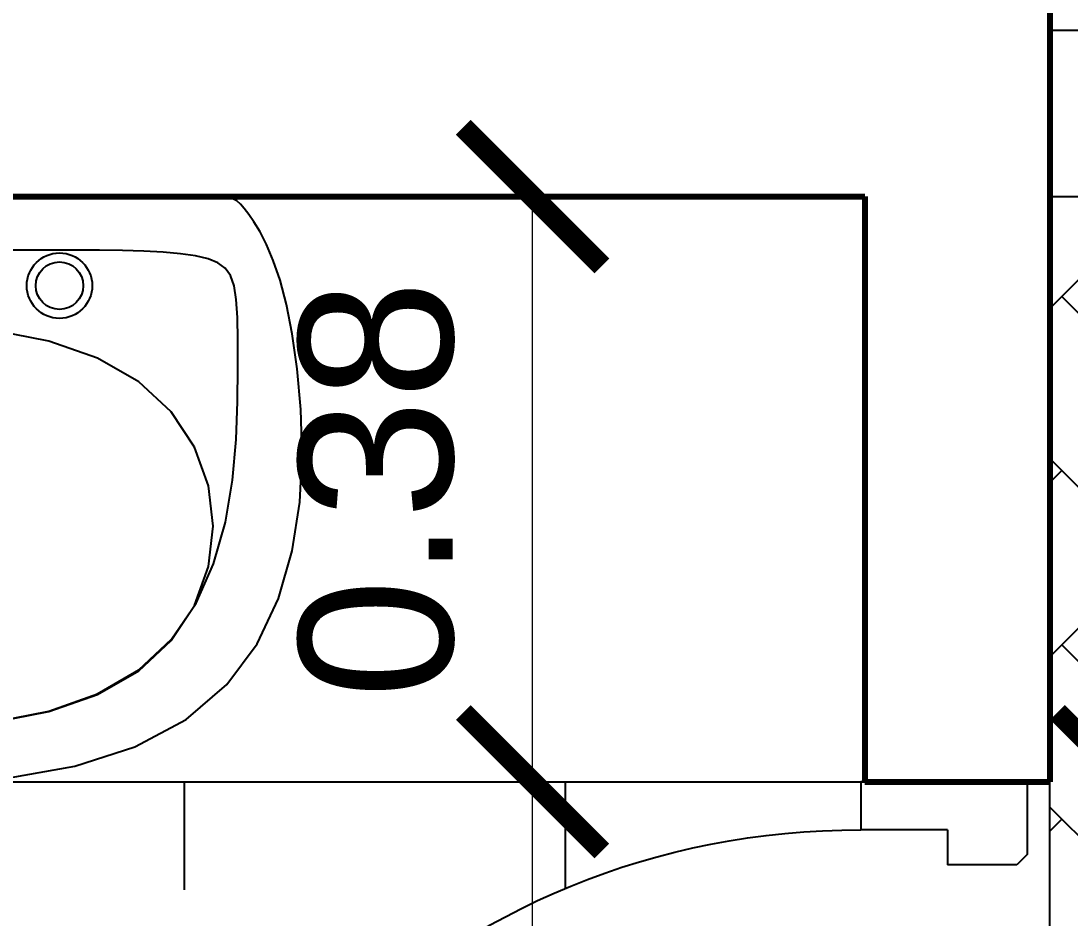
# Model space of a CAD drawing. Header units: inches. Extents: x 20.7 to 104.8, y 84.5 to 143.9.
# Drawn here: x 56.76 to 57.441, y 113.916 to 114.498 of the extents above; entities that cross this region are included whole.
import ezdxf

# ---------------------------------------------------------------- set-up
doc = ezdxf.new("R2010")
doc.units = ezdxf.units.IN
doc.header["$MEASUREMENT"] = 0
doc.linetypes.add('0', pattern=[0])
doc.linetypes.add('CONTINUA', pattern=[0])
for name, color, linetype in [('Baño', 2, 'Continuous'), ('Cotas', 60, 'Continuous'), ('Puertas', 1, 'Continuous'), ('Textura piso', 8, 'Continuous')]:
    doc.layers.add(name, color=color, linetype=linetype)
doc.layers.add('Paredes', color=5, linetype='Continuous', lineweight=80)
doc.styles.get("Standard").update_dxf_attribs({"font": 'arial.ttf'})
doc.dimstyles.new('Cotas', dxfattribs={"dimtxt": 0.1, "dimasz": 0.09, "dimexe": 0.2, "dimexo": 0.4, "dimgap": 0.05, "dimtad": 1, "dimzin": 0, "dimdsep": 46, "dimtxsty": 'Standard', "dimblk": 'ARCHTICK', "dimcen": 0.09, "dimse1": 1, "dimse2": 1, "dimclrd": 60, "dimclre": 256, "dimadec": 0, "dimazin": 0, "dimtfac": 1, "dimtix": 1, "dimtofl": 0, "dimtmove": 1, "dimatfit": 3, "dimfxl": 0, "dimtolj": 1, "dimtzin": 0, "dimlwd": 9, "dimarcsym": 0})

# ---------------------------------------------------------------- blocks, each defined once
blk = doc.blocks.new('lavacaras')
at = {"layer": 'Baño', "linetype": '0'}
for p, q in [((152.3125970954235, 38.14543644389017), (152.2572976162568, 38.13559269389017)), ((152.3703184495901, 38.14871769389017), (152.3125970954235, 38.14543644389017)), ((152.4280398037568, 38.14543644389017), (152.3703184495901, 38.14871769389017)), ((152.4833392829235, 38.13559269389017), (152.4280398037568, 38.14543644389017)), ((152.2572976162568, 38.13559269389017), (152.2068418870901, 38.11918644389017)), ((152.5337950120901, 38.11918644389017), (152.4833392829235, 38.13559269389017)), ((152.2068418870901, 38.11918644389017), (152.1636517829235, 38.09621769389017)), ((152.5769851162568, 38.09621769389017), (152.5337950120901, 38.11918644389017)), ((152.3703184495901, 38.10100936055684), (152.3237689704235, 38.09815779805683)), ((152.3703184495901, 38.1008010272235), (152.3237689704235, 38.0979104022235)), ((152.4168679287568, 38.09815779805683), (152.3703184495901, 38.10100936055684)), ((152.4168679287568, 38.0979104022235), (152.3703184495901, 38.1008010272235)), ((152.1636517829235, 38.09621769389017), (152.1295632412568, 38.06693058451517)), ((152.3237689704235, 38.09815779805683), (152.2791726162568, 38.08960311055684)), ((152.3237689704235, 38.0979104022235), (152.2791726162568, 38.0892385272235)), ((152.4614642829235, 38.08960311055684), (152.4168679287568, 38.09815779805683)), ((152.4614642829235, 38.0892385272235), (152.4168679287568, 38.0979104022235)), ((152.6110736579234, 38.06693058451517), (152.5769851162568, 38.09621769389017)), ((152.2791726162568, 38.08960311055684), (152.2384825120901, 38.07534529805684)), ((152.2791726162568, 38.0892385272235), (152.2384825120901, 38.0747854022235)), ((152.5021543870901, 38.07534529805684), (152.4614642829235, 38.08960311055684)), ((152.5021543870901, 38.0747854022235), (152.4614642829235, 38.0892385272235)), ((152.2384825120901, 38.07534529805684), (152.2036517829235, 38.05538436055684)), ((152.2384825120901, 38.0747854022235), (152.2036517829235, 38.0545510272235)), ((152.5369851162568, 38.05538436055684), (152.5021543870901, 38.07534529805684)), ((152.5369851162568, 38.0545510272235), (152.5021543870901, 38.0747854022235)), ((152.1295632412568, 38.06693058451517), (152.1040684495901, 38.03254581889017)), ((152.6365684495901, 38.03254581889017), (152.6110736579234, 38.06693058451517)), ((152.2036517829235, 38.0545510272235), (152.1761452725068, 38.02876163920267)), ((152.2036517829235, 38.05538436055684), (152.1763080329235, 38.02995792826517)), ((152.5643288662568, 38.02995792826517), (152.5369851162568, 38.05538436055684)), ((152.5644916266735, 38.02876163920267), (152.5369851162568, 38.0545510272235)), ((152.1040684495901, 38.03254581889017), (152.0860736579235, 37.99452824076517)), ((152.1763080329235, 38.02995792826517), (152.1567767829235, 38.0002541522235)), ((152.5838601162568, 38.0002541522235), (152.5643288662568, 38.02995792826517)), ((152.6545632412568, 37.99452824076517), (152.6365684495901, 38.03254581889017)), ((152.1761452725068, 38.02876163920267), (152.1554746995901, 37.99854842305683)), ((152.5851621995901, 37.99854842305683), (152.5644916266735, 38.02876163920267)), ((152.1554746995901, 37.99854842305683), (152.1406635016735, 37.96526880066101)), ((152.1567767829235, 38.0002541522235), (152.1450580329235, 37.96769881368184)), ((152.5955788662568, 37.96769881368184), (152.5838601162568, 38.0002541522235)), ((152.5999733975068, 37.96526880066101), (152.5851621995901, 37.99854842305683)), ((152.0860736579235, 37.99452824076517), (152.0744851162568, 37.95434269389017)), ((152.6661517829235, 37.95434269389017), (152.6545632412568, 37.99452824076517)), ((152.1406635016735, 37.96526880066101), (152.1307351162568, 37.93028019389017)), ((152.1450580329235, 37.96769881368184), (152.1411517829235, 37.93371769389017)), ((152.5994851162568, 37.93371769389017), (152.5955788662568, 37.96769881368184)), ((152.6099017829235, 37.93028019389017), (152.5999733975068, 37.96526880066101)), ((152.0744851162568, 37.95434269389017), (152.0682090745901, 37.91345402201517)), ((152.6724278245901, 37.91345402201517), (152.6661517829235, 37.95434269389017)), ((152.1411517829235, 37.93371769389017), (152.1450580329235, 37.8997365740985)), ((152.5955788662568, 37.8997365740985), (152.5994851162568, 37.93371769389017)), ((152.1307351162568, 37.93028019389017), (152.1247129808401, 37.89494002461934)), ((152.6159239183401, 37.89494002461934), (152.6099017829235, 37.93028019389017)), ((152.0682090745901, 37.91345402201517), (152.0661517829234, 37.87332706889017)), ((152.6744851162568, 37.87332706889017), (152.6724278245901, 37.91345402201517)), ((152.1450580329235, 37.8997365740985), (152.1567767829235, 37.86718123555684)), ((152.5838601162568, 37.86718123555683), (152.5955788662568, 37.8997365740985)), ((152.1247129808401, 37.89494002461934), (152.1216205329235, 37.8606057147235)), ((152.6190163662568, 37.8606057147235), (152.6159239183401, 37.89494002461934)), ((152.0661517829234, 37.87332706889017), (152.0672194912568, 37.83542667826516)), ((152.6734174079235, 37.83542667826516), (152.6744851162568, 37.87332706889017)), ((152.1567767829235, 37.86718123555684), (152.1763080329235, 37.83747745951517)), ((152.5643288662568, 37.83747745951517), (152.5838601162568, 37.86718123555683)), ((152.1216205329235, 37.8606057147235), (152.1204812100068, 37.82863468607767)), ((152.6201556891735, 37.82863468607767), (152.6190163662568, 37.8606057147235)), ((152.1763080329235, 37.83747745951517), (152.2036517829235, 37.8120510272235)), ((152.3498692308401, 37.83361321211933), (152.3525165290172, 37.83635401452819)), ((152.3525165290172, 37.83635401452819), (152.3555788662568, 37.83850888139017)), ((152.3555788662568, 37.83850888139017), (152.3589732347464, 37.84011688106465)), ((152.3589732347464, 37.84011688106465), (152.3626166266735, 37.841217081911)), ((152.3626166266735, 37.841217081911), (152.3664260342255, 37.84184855228861)), ((152.3664260342255, 37.84184855228861), (152.3703184495901, 37.84205036055684)), ((152.3703184495901, 37.84205036055684), (152.3742108649547, 37.84184855228861)), ((152.3742108649547, 37.84184855228861), (152.3780202725068, 37.841217081911)), ((152.3780202725068, 37.841217081911), (152.3816636644339, 37.84011688106465)), ((152.3816636644339, 37.84011688106465), (152.3850580329234, 37.83850888139017)), ((152.3850580329234, 37.83850888139017), (152.388120370163, 37.83635401452819)), ((152.388120370163, 37.83635401452819), (152.3907676683401, 37.83361321211933)), ((152.5369851162568, 37.8120510272235), (152.5643288662568, 37.83747745951517)), ((152.0672194912568, 37.83542667826516), (152.0703184495901, 37.80121769389017)), ((152.1204812100068, 37.82863468607767), (152.1203184495901, 37.80038436055683)), ((152.3461517829234, 37.82621752722351), (152.347719979538, 37.83024740580423)), ((152.347719979538, 37.83024740580423), (152.3498692308401, 37.83361321211933)), ((152.3907676683401, 37.83361321211933), (152.3929169196422, 37.83024740580423)), ((152.3929169196422, 37.83024740580423), (152.3944851162568, 37.82621752722351)), ((152.6203184495901, 37.80038436055683), (152.6201556891735, 37.82863468607767)), ((152.6703184495901, 37.80121769389017), (152.6734174079235, 37.83542667826516)), ((152.3447618089651, 37.81610694389017), (152.3452065518036, 37.82149671602559)), ((152.3452065518036, 37.82149671602559), (152.3461517829234, 37.82621752722351)), ((152.3944851162568, 37.82621752722351), (152.395430347051, 37.82149671602559)), ((152.395430347051, 37.82149671602559), (152.3958750876109, 37.81610694389017)), ((152.2036517829235, 37.8120510272235), (152.2384825120901, 37.7920900897235)), ((152.3446539801891, 37.81008239050475), (152.3447618089651, 37.81610694389017)), ((152.3447194912568, 37.80345723555683), (152.3446539801891, 37.81008239050475)), ((152.3958750876109, 37.81610694389017), (152.3959829102021, 37.81008239050475)), ((152.3959829102021, 37.81008239050475), (152.3959173870901, 37.80345723555683)), ((152.5021543870901, 37.7920900897235), (152.5369851162568, 37.8120510272235)), ((152.0703184495901, 37.80121769389017), (152.0744997646943, 37.77184269389017)), ((152.1203184495901, 37.80038436055683), (152.1203672777151, 37.7768947772235)), ((152.3447947679495, 37.79626565873392), (152.3447194912568, 37.80345723555683)), ((152.3959173870901, 37.80345723555683), (152.3958420905406, 37.79626565873392)), ((152.6202696214651, 37.7768947772235), (152.6203184495901, 37.80038436055683)), ((152.666137134486, 37.77184269389017), (152.6703184495901, 37.80121769389017)), ((152.2384825120901, 37.7920900897235), (152.2791726162568, 37.7778322772235)), ((152.3447162360484, 37.78854183972351), (152.3447947679495, 37.79626565873392)), ((152.3958420905406, 37.79626565873392), (152.3959205928193, 37.78854183972351)), ((152.4614642829235, 37.7778322772235), (152.5021543870901, 37.7920900897235)), ((152.3443203213349, 37.78031995821308), (152.3447162360484, 37.78854183972351)), ((152.3959205928193, 37.78854183972351), (152.3963164661917, 37.78031995821308)), ((152.1203672777151, 37.7768947772235), (152.1207090745901, 37.75793644389017)), ((152.2791726162568, 37.7778322772235), (152.3237689704235, 37.7692775897235)), ((152.3434434495901, 37.77163419389016), (152.3443203213349, 37.78031995821308)), ((152.3963164661917, 37.78031995821308), (152.3971932829234, 37.77163419389016)), ((152.4168679287568, 37.7692775897235), (152.4614642829235, 37.7778322772235)), ((152.6199278245901, 37.75793644389017), (152.6202696214651, 37.7768947772235)), ((152.0744997646943, 37.77184269389017), (152.0793939704234, 37.74715519389017)), ((152.3237689704235, 37.7692775897235), (152.3428757699025, 37.76810713123793)), ((152.3419806403453, 37.76254558288757), (152.3434434495901, 37.77163419389016)), ((152.3971932829234, 37.77163419389016), (152.3986560228323, 37.76254558288757)), ((152.3977609375933, 37.76810711949558), (152.4168679287568, 37.7692775897235)), ((152.6612429287568, 37.74715519389017), (152.666137134486, 37.77184269389017)), ((152.1207090745901, 37.75793644389017), (152.1216368089651, 37.74296248555684)), ((152.3400612881318, 37.75322258711934), (152.3419806403453, 37.76254558288757)), ((152.3986560228323, 37.76254558288757), (152.4005752959443, 37.75322258711934)), ((152.6190000902151, 37.74296248555684), (152.6199278245901, 37.75793644389017)), ((152.3378733812307, 37.74386052494486), (152.3400612881318, 37.75322258711934)), ((152.4005752959443, 37.75322258711934), (152.4027631198375, 37.74386052494486)), ((152.0793939704234, 37.74715519389017), (152.0847764574026, 37.72668644389017)), ((152.1216368089651, 37.74296248555684), (152.1234434495901, 37.73142602722351)), ((152.3356049079235, 37.7346547147235), (152.3378733812307, 37.74386052494486)), ((152.4027631198375, 37.74386052494486), (152.4050315120901, 37.7346547147235)), ((152.6171934495901, 37.73142602722351), (152.6190000902151, 37.74296248555684)), ((152.6558604417776, 37.72668644389017), (152.6612429287568, 37.74715519389017)), ((152.1234434495901, 37.73142602722351), (152.1264219652151, 37.72278019389017)), ((152.3334438564912, 37.72580047481465), (152.3356049079235, 37.7346547147235)), ((152.4050315120901, 37.7346547147235), (152.4071924902802, 37.72580047481465)), ((152.6142149339651, 37.72278019389017), (152.6171934495901, 37.73142602722351)), ((152.0847764574026, 37.72668644389017), (152.0904226162568, 37.70996769389017)), ((152.1264219652151, 37.72278019389017), (152.1308653245901, 37.71647811055684)), ((152.3315782152151, 37.71749312357767), (152.3334438564912, 37.72580047481465)), ((152.4071924902802, 37.72580047481465), (152.409058071986, 37.71749312357767)), ((152.6097715745901, 37.71647811055684), (152.6142149339651, 37.72278019389017)), ((152.6502142829235, 37.70996769389017), (152.6558604417776, 37.72668644389017)), ((152.1308653245901, 37.71647811055684), (152.1370664964651, 37.71197290222351)), ((152.1370664964651, 37.71197290222351), (152.1453184495901, 37.70871769389016)), ((152.3301959723766, 37.70992797937194), (152.3315782152151, 37.71749312357767)), ((152.409058071986, 37.71749312357767), (152.4104402747854, 37.70992797937194)), ((152.5953184495901, 37.70871769389016), (152.6035704027151, 37.71197290222351)), ((152.6035704027151, 37.71197290222351), (152.6097715745901, 37.71647811055684)), ((152.0904226162568, 37.70996769389017), (152.096107837611, 37.69653019389017)), ((152.1453184495901, 37.70871769389016), (152.1558327725068, 37.70624210795267)), ((152.1558327725068, 37.70624210795267), (152.1684955329235, 37.70438175639017)), ((152.1684955329235, 37.70438175639017), (152.1831114183401, 37.70304874857767)), ((152.1831114183401, 37.70304874857767), (152.1994851162568, 37.70215519389017)), ((152.3294851162568, 37.70330036055684), (152.3301959723766, 37.70992797937194)), ((152.3295925381318, 37.69775350020527), (152.3294851162568, 37.70330036055684)), ((152.4104402747854, 37.70992797937194), (152.4111511162568, 37.70330036055684)), ((152.4111511162568, 37.70330036055684), (152.4110437090302, 37.69775350020527)), ((152.5411517829235, 37.70215519389017), (152.5575254808401, 37.70304874857767)), ((152.5575254808401, 37.70304874857767), (152.5721413662568, 37.70438175639017)), ((152.5721413662568, 37.70438175639017), (152.5848041266734, 37.70624210795267)), ((152.5848041266734, 37.70624210795267), (152.5953184495901, 37.70871769389016)), ((152.6445290615693, 37.69653019389017), (152.6502142829235, 37.70996769389017)), ((152.096107837611, 37.69653019389017), (152.1016075120901, 37.68590519389017)), ((152.1994851162568, 37.70215519389017), (152.2174213141735, 37.70161320170267)), ((152.2174213141735, 37.70161320170267), (152.2367246995901, 37.70133488139017)), ((152.2367246995901, 37.70133488139017), (152.2571999600068, 37.70123234232767)), ((152.2571999600068, 37.70123234232767), (152.2786517829234, 37.70121769389017)), ((152.2786517829234, 37.70121769389017), (152.3008848558401, 37.70121769389017)), ((152.3008848558401, 37.70121769389017), (152.3237038662568, 37.70121769389017)), ((152.3237038662568, 37.70121769389017), (152.3295254496966, 37.70121769389017)), ((152.3305007412568, 37.69322229024434), (152.3295925381318, 37.69775350020527)), ((152.4110437090302, 37.69775350020527), (152.4101355459443, 37.69322229024434)), ((152.411110788317, 37.70121769389017), (152.4169330329235, 37.70121769389017)), ((152.4169330329235, 37.70121769389017), (152.4397520433401, 37.70121769389017)), ((152.4397520433401, 37.70121769389017), (152.4619851162568, 37.70121769389017)), ((152.4619851162568, 37.70121769389017), (152.4834369391735, 37.70123234232767)), ((152.4834369391735, 37.70123234232767), (152.5039121995901, 37.70133488139017)), ((152.5039121995901, 37.70133488139017), (152.5232155850068, 37.70161320170267)), ((152.5232155850068, 37.70161320170267), (152.5411517829235, 37.70215519389017)), ((152.6390293870901, 37.68590519389017), (152.6445290615693, 37.69653019389017)), ((152.1016075120901, 37.68590519389017), (152.1066970303193, 37.67762394389017)), ((152.3321511318818, 37.68958953731465), (152.3305007412568, 37.69322229024434)), ((152.3344851162568, 37.68673804805684), (152.3321511318818, 37.68958953731465)), ((152.3374441006318, 37.68455062911153), (152.3344851162568, 37.68673804805684)), ((152.4061513037568, 37.68673804805684), (152.4031924004365, 37.68455062911153)), ((152.4084852148896, 37.68958953731465), (152.4061513037568, 37.68673804805684)), ((152.4101355459443, 37.69322229024434), (152.4084852148896, 37.68958953731465)), ((152.6339398688609, 37.67762394389017), (152.6390293870901, 37.68590519389017)), ((152.1066970303193, 37.67762394389017), (152.1111517829235, 37.67121769389017)), ((152.3409694912568, 37.68291008711934), (152.3374441006318, 37.68455062911153)), ((152.3450026943818, 37.6816992287209), (152.3409694912568, 37.68291008711934)), ((152.3494851162568, 37.68080086055684), (152.3450026943818, 37.6816992287209)), ((152.3543516523896, 37.68011732149434), (152.3494851162568, 37.68080086055684)), ((152.3595111553193, 37.67962907930684), (152.3543516523896, 37.68011732149434)), ((152.3648659668427, 37.67933613399434), (152.3595111553193, 37.67962907930684)), ((152.3703184287568, 37.67923848555684), (152.3648659668427, 37.67933613399434)), ((152.3757708828583, 37.67933613399434), (152.3703184287568, 37.67923848555684)), ((152.3811256709443, 37.67962907930684), (152.3757708828583, 37.67933613399434)), ((152.3862851348115, 37.68011732149434), (152.3811256709443, 37.67962907930684)), ((152.3911516162568, 37.68080086055684), (152.3862851348115, 37.68011732149434)), ((152.3956339687958, 37.6816992287209), (152.3911516162568, 37.68080086055684)), ((152.3996670928193, 37.68291008711934), (152.3956339687958, 37.6816992287209)), ((152.4031924004365, 37.68455062911153), (152.3996670928193, 37.68291008711934)), ((152.6294851162568, 37.67121769389017), (152.6339398688609, 37.67762394389017)), ((152.1111517829235, 37.67121769389017), (152.1148480719859, 37.66626652201517)), ((152.6257888271943, 37.66626652201517), (152.6294851162568, 37.67121769389017)), ((152.1148480719859, 37.66626652201517), (152.1180658454234, 37.66254581889017)), ((152.1180658454234, 37.66254581889017), (152.121185962611, 37.65987980326517)), ((152.121185962611, 37.65987980326517), (152.1245892829235, 37.65809269389017)), ((152.6160476162568, 37.65809269389017), (152.6194509365693, 37.65987980326517)), ((152.6194509365693, 37.65987980326517), (152.6225710537568, 37.66254581889017)), ((152.6225710537568, 37.66254581889017), (152.6257888271943, 37.66626652201517)), ((152.1245892829235, 37.65809269389017), (152.1286566657359, 37.65700870951517)), ((152.1286566657359, 37.65700870951517), (152.1337689704234, 37.65645206889018)), ((152.1303184495901, 37.65621769389017), (152.6103184495901, 37.65621769389017)), ((152.1337689704234, 37.65645206889018), (152.1403070563609, 37.65624699076517)), ((152.1403070563609, 37.65624699076517), (152.1486517829235, 37.65621769389017)), ((152.1486517829235, 37.65621769389017), (152.1590928636526, 37.65621769389017)), ((152.1590928636526, 37.65621769389017), (152.1715554287568, 37.65621769389017)), ((152.1715554287568, 37.65621769389017), (152.1858734626109, 37.65621769389017)), ((152.1858734626109, 37.65621769389017), (152.2018809495901, 37.65621769389017)), ((152.2018809495901, 37.65621769389017), (152.2194118740693, 37.65621769389017)), ((152.2194118740693, 37.65621769389017), (152.2383002204234, 37.65621769389017)), ((152.2383002204234, 37.65621769389017), (152.2583799730276, 37.65621769389017)), ((152.2583799730276, 37.65621769389017), (152.2794851162568, 37.65621769389017)), ((152.2794851162568, 37.65621769389017), (152.3014414964651, 37.65621769389017)), ((152.3014414964651, 37.65621769389017), (152.3240424079235, 37.65621769389017)), ((152.3240424079235, 37.65621769389017), (152.3470730068818, 37.65621769389017)), ((152.3470730068818, 37.65621769389017), (152.3703184495901, 37.65621769389017)), ((152.3703184495901, 37.65621769389017), (152.3935638922985, 37.65621769389017)), ((152.3935638922985, 37.65621769389017), (152.4165944912568, 37.65621769389017)), ((152.4165944912568, 37.65621769389017), (152.4391954027151, 37.65621769389017)), ((152.4391954027151, 37.65621769389017), (152.4611517829235, 37.65621769389017)), ((152.4611517829235, 37.65621769389017), (152.4822569261526, 37.65621769389017)), ((152.4822569261526, 37.65621769389017), (152.5023366787568, 37.65621769389017)), ((152.5023366787568, 37.65621769389017), (152.5212250251109, 37.65621769389017)), ((152.5212250251109, 37.65621769389017), (152.5387559495901, 37.65621769389017)), ((152.5387559495901, 37.65621769389017), (152.5547634365693, 37.65621769389017)), ((152.5547634365693, 37.65621769389017), (152.5690814704234, 37.65621769389017)), ((152.5690814704234, 37.65621769389017), (152.5815440355276, 37.65621769389017)), ((152.5815440355276, 37.65621769389017), (152.5919851162568, 37.65621769389017)), ((152.5919851162568, 37.65621769389017), (152.6003298428193, 37.65624699076517)), ((152.6003298428193, 37.65624699076517), (152.6068679287568, 37.65645206889018)), ((152.6068679287568, 37.65645206889018), (152.6119802334443, 37.65700870951517)), ((152.6119802334443, 37.65700870951517), (152.6160476162568, 37.65809269389017))]:
    blk.add_line(p, q, dxfattribs=at)
for centre, radius in [((152.3703184495901, 37.9811533935036), 0.02), ((152.2703184495901, 37.73121769389017), 0.0275), ((152.4703184495901, 37.73121769389017), 0.0275), ((152.2703184495901, 37.73121769389017), 0.02), ((152.4703184495901, 37.73121769389017), 0.02), ((152.3703184495901, 37.73121769389017), 0.0125)]:
    blk.add_circle(centre, radius, dxfattribs=at)
blk = doc.blocks.new('puerta')
at = {"layer": 'Puertas'}
for p, q in [((147.54349542041, 39.05683716403333), (147.5366374203649, 39.04997916440337)), ((147.54349542041, 39.05683716403333), (147.5366374203649, 39.04997916440337)), ((147.5906374203522, 39.05683716496718), (147.54349542041, 39.05683716403333)), ((147.5906374203522, 39.05683716496718), (147.54349542041, 39.05683716403333)), ((147.5906374203522, 39.05683716496718), (147.5906374202842, 38.94883716390557)), ((147.5906374203522, 39.05683716496718), (147.5906374202842, 38.94883716390557)), ((147.5366374203649, 39.04997916440337), (147.5366374203432, 39.00499716502942)), ((147.5366374203649, 39.04997916440337), (147.5366374203432, 39.00499716502942)), ((147.5593174203981, 39.00499716429454), (147.5366374203432, 39.00499716502942)), ((147.5593174203981, 39.00499716429454), (147.5366374203432, 39.00499716502942)), ((147.5593174203981, 39.00499716429454), (147.5593174203302, 38.94883716500908)), ((147.5593174203981, 39.00499716429454), (147.5593174203302, 38.94883716500908)), ((147.5906374202842, 38.94883716390557), (147.5593174203302, 38.94883716500908)), ((147.5906374202842, 38.94883716390557), (147.5593174203302, 38.94883716500908))]:
    blk.add_line(p, q, dxfattribs=at)
blk.add_arc((147.069790356599, 38.94620789230198), 0.4895341227427837, 271.4803953626333, 0.3077353479702054, dxfattribs=at)
blk = doc.blocks.new('puerta2')
at = {"layer": 'Puertas'}
for p, q in [((151.2376989566142, 38.72223843089887), (151.190556956672, 38.72223842996501)), ((151.2376989566142, 38.72223843089887), (151.190556956672, 38.72223842996501)), ((151.2376989566142, 38.72223843089887), (151.2376989565462, 38.61423842983726)), ((151.2376989566142, 38.72223843089887), (151.2376989565462, 38.61423842983726)), ((151.2376989565462, 38.61423842983726), (151.2063789565923, 38.61423843094077)), ((151.2376989565462, 38.61423842983726), (151.2063789565923, 38.61423843094077))]:
    blk.add_line(p, q, dxfattribs=at)
blk = doc.blocks.new('_ArchTick')
at = {"color": 0, "linetype": 'ByBlock', "const_width": 0.15}
blk.add_lwpolyline([(-0.5, -0.5), (0.5, 0.5)], dxfattribs=at)
blk = doc.blocks.new('*D420')
at = {"layer": 'Cotas', "color": 60, "linetype": 'CONTINUA', "lineweight": 9, "transparency": 16777216}
blk.add_line((57.09180819969074, 112.5907893076644), (57.09180819969074, 114.0039886147915), dxfattribs=at)
at = {"layer": 'Defpoints', "color": 0, "transparency": 16777216}
for p in [(57.09180819969074, 114.0039886147915), (57.09180819969074, 114.0039886147915), (57.09180819969074, 112.5907893076644)]:
    blk.add_point(p, dxfattribs=at)
at = {"layer": 'Cotas', "color": 60, "lineweight": 9, "transparency": 16777216, "xscale": 0.09, "yscale": 0.09, "zscale": 0.09}
for p, rotation in [((57.09180819969074, 114.0039886147915), 90), ((57.09180819969074, 112.5907893076644), 270)]:
    blk.add_blockref('_ArchTick', p, dxfattribs=dict(at, rotation=rotation))
at = {"layer": 'Cotas', "color": 0, "transparency": 16777216, "insert": (56.99160356121868, 113.297388961228), "char_height": 0.1, "attachment_point": 5, "rotation": 90}
blk.add_mtext('\\A1;1.41', dxfattribs=at)
blk = doc.blocks.new('*D339')
at = {"layer": 'Cotas', "color": 60, "linetype": 'CONTINUA', "lineweight": 9, "transparency": 16777216}
blk.add_line((57.09180819969073, 114.0039886147915), (57.09180819969073, 114.3839886147917), dxfattribs=at)
at = {"layer": 'Defpoints', "color": 0, "transparency": 16777216}
for p in [(57.09180819969073, 114.3839886147917), (57.09180819969073, 114.3839886147917), (57.09180819969073, 114.0039886147915)]:
    blk.add_point(p, dxfattribs=at)
at = {"layer": 'Cotas', "color": 60, "lineweight": 9, "transparency": 16777216, "xscale": 0.09, "yscale": 0.09, "zscale": 0.09}
for p, rotation in [((57.09180819969073, 114.3839886147917), 90), ((57.09180819969073, 114.0039886147915), 270)]:
    blk.add_blockref('_ArchTick', p, dxfattribs=dict(at, rotation=rotation))
at = {"layer": 'Cotas', "color": 0, "transparency": 16777216, "insert": (56.99071679450653, 114.1939886147916), "char_height": 0.1, "attachment_point": 5, "rotation": 90}
blk.add_mtext('\\A1;0.38', dxfattribs=at)
blk = doc.blocks.new('*D341')
at = {"layer": 'Cotas', "color": 60, "linetype": 'CONTINUA', "lineweight": 9, "transparency": 16777216}
blk.add_line((57.47757338725735, 113.4039886147915), (57.47757338725735, 114.0039886147915), dxfattribs=at)
at = {"layer": 'Defpoints', "color": 0, "transparency": 16777216}
for p in [(57.47757338725735, 114.0039886147915), (57.47757338725735, 114.0039886147915), (57.47757338725735, 113.4039886147915)]:
    blk.add_point(p, dxfattribs=at)
at = {"layer": 'Cotas', "color": 60, "lineweight": 9, "transparency": 16777216, "xscale": 0.09, "yscale": 0.09, "zscale": 0.09}
for p, rotation in [((57.47757338725735, 114.0039886147915), 90), ((57.47757338725735, 113.4039886147915), 270)]:
    blk.add_blockref('_ArchTick', p, dxfattribs=dict(at, rotation=rotation))
at = {"layer": 'Cotas', "color": 0, "transparency": 16777216, "insert": (57.37651608848516, 113.7039886147915), "char_height": 0.1, "attachment_point": 5, "rotation": 90}
blk.add_mtext('\\A1;0.60', dxfattribs=at)

msp = doc.modelspace()

# ---------------------------------------------------------------- hatches: boundary and pattern name
at = {"layer": 'Textura piso'}
h = msp.add_hatch(dxfattribs=at)
h.set_pattern_fill('AR-HBONE', color=256, scale=0.02, angle=270, style=0)
h.set_pattern_definition([(315, (0.1879038295239752, -18.05128980169419), (0.1131370849898476, -2.966472954665309e-17), [0.24, -0.08]), (45, (0.2444723720239743, -18.10785834419419), (0.1131370849898476, -2.966472954665309e-17), [0.24, -0.08])])
edge = h.paths.add_edge_path()
edge.add_line((58.84719088639601, 109.4711326138387), (58.84719088639601, 111.0211326138388))
edge.add_line((58.84719088639601, 111.0211326138388), (58.84719088639601, 112.4707893076644))
edge.add_line((58.84719088639601, 112.4707893076644), (58.32757338725735, 112.4707893076644))
edge.add_line((58.32757338725735, 112.4707893076644), (58.32757338725735, 112.5907893076644))
edge.add_line((58.32757338725735, 112.5907893076644), (58.37757338725733, 112.5907893076644))
edge.add_line((58.37757338725736, 112.5907893076644), (58.37757338725736, 113.3873889621133))
edge.add_line((58.37757338725736, 113.3873889621134), (58.35757340656487, 113.3873889621134))
edge.add_line((58.35757340656487, 113.3873889621134), (58.32757340656487, 113.3873889624398))
edge.add_line((58.32757340656487, 113.3873889624398), (58.32757341137822, 113.5859805766218))
edge.add_line((58.3275734113782, 113.5859805766218), (58.32409661242913, 113.5859805768436))
edge.add_line((58.32409661242913, 113.5859805768436), (58.32409661237823, 113.5731728694192))
edge.add_ellipse((58.31595847336395, 113.578254482324), major_axis=(0.005754533328597256, -0.005754533328597259), ratio=0.9999999999980579, start_angle=310.32427781027604, end_angle=405.0000000376745, ccw=False)
edge.add_line((58.31529508112452, 113.5701434261185), (58.30597338624365, 113.5724072276249))
edge.add_line((58.30597338624365, 113.5724072276249), (58.3059733862264, 113.5795199989057))
edge.add_line((58.3059733862264, 113.5795199989057), (58.29989838573373, 113.5795199982099))
edge.add_ellipse((58.31980571267731, 113.563303656916), major_axis=(0.01815587231771451, 0.0181558723177145), ratio=0.9999999999944372, start_angle=95.83402702700381, end_angle=134.8997913997379)
edge.add_line((58.29412947093219, 113.5633485630915), (58.28977338623265, 113.5633485640003))
edge.add_line((58.28977338623265, 113.5633485640003), (58.28977338624522, 113.5530843405472))
edge.add_line((58.28977338624522, 113.5530843405471), (58.23577339137044, 113.5530843405714))
edge.add_ellipse((58.28835415748229, 114.3808826752844), major_axis=(0.5865214487160167, 0.5865214487160166), ratio=0.9999999999999525, start_angle=134.7854552917814, end_angle=221.3655225276033, ccw=False)
edge.add_line((57.45889338519224, 114.383988615678), (57.42757338725737, 114.3839886145745))
edge.add_line((57.42757338725734, 114.3839886145745), (57.42757338725734, 114.0039886147915))
edge.add_line((57.42757338725734, 114.0039886147915), (57.42757338725734, 113.4039886147915))
edge.add_line((57.42757338725734, 113.4039886147915), (57.42757338725734, 112.4707893076644))
edge.add_line((57.42757338725734, 112.4707893076644), (55.30757338725734, 112.4707893076644))
edge.add_line((55.30757338725734, 112.4707893076644), (55.30757338725734, 112.3807893076644))
edge.add_line((55.30757338725734, 112.3807893076644), (55.70757338725734, 112.3807893076643))
edge.add_line((55.70757338725734, 112.3807893076643), (55.70757338725734, 111.5707893076644))
edge.add_line((55.70757338725734, 111.5707893076644), (57.20757338725734, 111.5707893076644))
edge.add_line((57.20757338725734, 111.5707893076644), (57.20757338725734, 110.0707893076644))
edge.add_line((57.20757338725734, 110.0707893076644), (56.62968861555537, 110.0707893076644))
edge.add_line((56.62968861555537, 110.0707893076643), (56.62968861555534, 109.537130624663))
edge.add_line((56.62968861555537, 109.537130624663), (56.64842537606854, 109.537130624663))
edge.add_line((56.64842537606854, 109.537130624663), (56.64842537606854, 109.5321591535699))
edge.add_line((56.64842537606854, 109.5321591535699), (56.668311260441, 109.5321591535699))
edge.add_line((56.668311260441, 109.5321591535699), (56.668311260441, 109.5271876824768))
edge.add_line((56.668311260441, 109.5271876824768), (56.68322567372026, 109.5271876824768))
edge.add_line((56.68322567372026, 109.5271876824768), (56.68322567372026, 109.5222162113837))
edge.add_line((56.68322567372026, 109.5222162113837), (56.69316861590654, 109.5222162113837))
edge.add_line((56.69316861590654, 109.5222162113837), (56.69316861590654, 109.5172447402906))
edge.add_line((56.69316861590654, 109.5172447402906), (56.69814008699963, 109.5172447402907))
edge.add_line((56.69814008699963, 109.5172447402906), (56.69814008699963, 109.5122732691976))
edge.add_line((56.69814008699963, 109.5122732691976), (56.7080830291858, 109.5122732691976))
edge.add_line((56.7080830291858, 109.5122732691976), (56.7080830291858, 109.5073017981045))
edge.add_line((56.7080830291858, 109.5073017981045), (56.713054500279, 109.5073017981045))
edge.add_line((56.713054500279, 109.5073017981045), (56.713054500279, 109.5023303270112))
edge.add_line((56.713054500279, 109.5023303270112), (56.71802597137209, 109.5023303270112))
edge.add_line((56.71802597137209, 109.5023303270112), (56.71802597137209, 109.4973588559181))
edge.add_line((56.71802597137209, 109.4973588559181), (56.72299744246517, 109.4973588559182))
edge.add_line((56.72299744246517, 109.4973588559181), (56.72299744246517, 109.492387384825))
edge.add_line((56.72299744246517, 109.492387384825), (56.72796891355826, 109.492387384825))
edge.add_line((56.72796891355826, 109.492387384825), (56.72796891355826, 109.4824444426388))
edge.add_line((56.72796891355826, 109.4824444426388), (56.73294038465134, 109.4824444426388))
edge.add_line((56.73294038465134, 109.4824444426388), (56.73294038465134, 109.4725015004526))
edge.add_line((56.73294038465134, 109.4725015004527), (56.73791185574454, 109.4725015004527))
edge.add_line((56.73791185574454, 109.4725015004527), (56.73791185574454, 109.4575870871732))
edge.add_line((56.73791185574454, 109.4575870871732), (56.74288332683763, 109.4575870871732))
edge.add_line((56.74288332683763, 109.4575870871732), (56.74288332683763, 109.4377012028008))
edge.add_line((56.74288332683763, 109.4377012028008), (56.74785479793071, 109.4377012028008))
edge.add_line((56.74785479793071, 109.4377012028008), (56.74785479793071, 109.4187623469531))
edge.add_line((56.74785479793071, 109.4187623469531), (56.62968861555534, 109.4187623469532))
edge.add_line((56.62968861555534, 109.4187623469532), (56.62968861555534, 109.3084429543799))
edge.add_line((56.62968861555534, 109.3084429543799), (56.57882478076489, 109.30844295438))
edge.add_line((56.57882478076489, 109.30844295438), (56.57882478076489, 109.313414425473))
edge.add_line((56.57882478076489, 109.313414425473), (56.56888183857872, 109.313414425473))
edge.add_line((56.56888183857872, 109.313414425473), (56.56888183857872, 109.3183858965661))
edge.add_line((56.56888183857872, 109.3183858965661), (56.56391036748563, 109.3183858965661))
edge.add_line((56.56391036748563, 109.3183858965661), (56.56391036748563, 109.3233573676592))
edge.add_line((56.56391036748563, 109.3233573676592), (56.55396742529935, 109.3233573676592))
edge.add_line((56.55396742529935, 109.3233573676592), (56.55396742529935, 109.3283288387525))
edge.add_line((56.55396742529935, 109.3283288387525), (56.54899595420626, 109.3283288387525))
edge.add_line((56.54899595420626, 109.3283288387525), (56.54899595420626, 109.3333003098456))
edge.add_line((56.54899595420626, 109.3333003098456), (56.54402448311318, 109.3333003098456))
edge.add_line((56.54402448311318, 109.3333003098456), (56.54402448311318, 109.3382717809387))
edge.add_line((56.54402448311318, 109.3382717809387), (56.53905301202009, 109.3382717809387))
edge.add_line((56.53905301202009, 109.3382717809387), (56.53905301202009, 109.3432432520318))
edge.add_line((56.53905301202009, 109.3432432520318), (56.53408154092689, 109.3432432520317))
edge.add_line((56.53408154092689, 109.3432432520317), (56.53408154092689, 109.3531861942179))
edge.add_line((56.53408154092689, 109.3531861942179), (56.52911006983381, 109.3531861942179))
edge.add_line((56.52911006983381, 109.3531861942179), (56.52911006983381, 109.358157665311))
edge.add_line((56.52911006983381, 109.358157665311), (56.52413859874072, 109.358157665311))
edge.add_line((56.52413859874072, 109.358157665311), (56.52413859874072, 109.3681006074972))
edge.add_line((56.52413859874072, 109.3681006074972), (56.51916712764763, 109.3681006074972))
edge.add_line((56.51916712764763, 109.3681006074972), (56.51916712764763, 109.3830150207766))
edge.add_line((56.51916712764763, 109.3830150207766), (56.51419565655455, 109.3830150207767))
edge.add_line((56.51419565655455, 109.3830150207767), (56.51419565655455, 109.4187623469533))
edge.add_line((56.51419565655455, 109.4187623469533), (56.62968861555534, 109.4187623469532))
edge.add_line((56.62968861555537, 109.4187623469532), (56.62968861555539, 110.0707893076644))
edge.add_line((56.62968861555537, 110.0707893076644), (55.70757338725734, 110.0707893076644))
edge.add_line((55.70757338725734, 110.0707893076644), (55.70757338725734, 109.4707893076644))
edge.add_line((55.70757338725734, 109.4707893076644), (55.30757338725734, 109.4707893076644))
edge.add_line((55.30757338725734, 109.4707893076644), (55.30757338725734, 109.1711326138388))
edge.add_line((55.30757338725734, 109.1711326138388), (57.64719088639599, 109.1711326138387))
edge.add_line((57.64719088639599, 109.1711326138387), (57.64719088639599, 109.4711326138387))
edge.add_line((57.64719088639602, 109.4711326138387), (58.84719088639601, 109.4711326138387))
h.paths.add_polyline_path([(57.68005831181695, 110.9079907030541), (57.65752138893838, 110.9084134338736), (57.64744313126586, 110.9177788831916), (57.6437406396155, 110.9451373132144), (57.6473841111091, 110.9754610204077), (57.68174510417514, 111.0397987233818), (57.73648452247305, 111.089444845078), (57.7651497571767, 111.1604697832254), (57.80821267138525, 111.2173833412528), (57.87720353952916, 111.264903689035), (57.8815436714455, 111.2730116754536), (57.92127273278278, 111.3129093660127), (57.82575409343657, 111.4084280053589), (57.74090951825976, 111.3339766876216), (57.68241982111833, 111.2860731616219), (57.65248166646383, 111.2724438793676), (57.5771227720963, 111.242051261502), (57.56642496278356, 111.2152843384861), (57.54103908203639, 111.1912644153056), (57.47805081904694, 111.1588891812588), (57.44560381284428, 111.1533370612538), (57.42934451148476, 111.1628491931805), (57.420938089161, 111.1938297166634), (57.43207918056508, 111.2338872484934), (57.46777170686401, 111.2800475262264), (57.51138871481318, 111.3168182226616), (57.55225193532404, 111.3469865770192), (57.55581400612057, 111.358853088227), (57.57316524734937, 111.397197665205), (57.57598804272443, 111.4089873110586), (57.68270501231773, 111.4825000179946), (57.69617578492092, 111.499311255162), (57.71823120785525, 111.5159508909403), (57.57655827088503, 111.6576238279106, -0.4142135623733805), (57.57655827088509, 111.7168661883478), (58.094928924711, 112.2352368421737, -0.4142135623733717), (58.15417128514828, 112.2352368421738), (58.7120368459323, 111.6773712813897, -0.4142135623736612), (58.71203684593222, 111.6181289209524), (58.40268338847464, 111.3087754634949), (58.40223458534705, 111.3068003881459), (58.38256101416069, 111.2816134773478), (58.36706640322093, 111.2731584782412), (58.19366619210628, 111.0997582671265, -0.4142135623733717), (58.134423831669, 111.0997582671265), (58.01164894914409, 111.2225331496514), (57.8972097636284, 111.1060187489309), (57.86558757056245, 111.0710587724554), (57.7914356111997, 111.0117965345131), (57.7831247673348, 110.9911433699319), (57.74406003329274, 110.9439820325708)], flags=16)
h.paths.add_polyline_path([(56.19970891423834, 109.9853945365762), (57.82679084842236, 109.9853945365762), (57.82679084842236, 109.7541487340242), (56.19970891423834, 109.7541487340242)], flags=25)
h.paths.add_polyline_path([(56.8539630065417, 109.7107572402788), (57.54187569412696, 109.7107572402788), (57.54187569412696, 109.5890655622433), (56.8539630065417, 109.5890655622433)], flags=24)
h = msp.add_hatch(dxfattribs=at)
h.set_pattern_fill('ANGLE', color=256, scale=0.9, angle=270, style=0)
h.set_pattern_definition([(270, (0.1879038295239752, -18.05128980169419), (0.2475, -4.546501241834549e-17), [0.18, -0.0675]), (0, (0.1879038295239752, -18.05128980169419), (6.062001655779399e-17, 0.2475), [0.18, -0.0675])])
edge = h.paths.add_edge_path()
edge.add_arc((56.48654982680164, 112.6039795381383), 0.01322324745609094, 159.6900505419813, 265.95025514956467, ccw=False)
edge.add_line((56.4741486861631, 112.6085693076476), (56.47414868616316, 112.7797184384472))
edge.add_arc((56.48654982679231, 112.7843082079818), 0.01322324745608259, 85.95025516037418, 200.3099495747877, ccw=False)
edge.add_line((56.48748368616315, 112.7974984384559), (56.54767920010433, 112.7974984384559))
edge.add_line((56.54767920010433, 112.7974984384558), (56.58158185362289, 112.8190267337977))
edge.add_line((56.58158185362289, 112.8190267337978), (56.62324018526941, 112.8190267337978))
edge.add_line((56.62324018526944, 112.8190267337978), (56.62324018526944, 112.8353463934606))
edge.add_arc((56.77591935958411, 112.9697449774303), 0.2034057758336361, 215.4698721739047, 221.3564282762068, ccw=False)
edge.add_arc((56.83130040239818, 113.009203970407), 0.2714063054632475, 196.4427616120565, 215.4698721674011, ccw=False)
edge.add_arc((56.91874540511616, 113.0350113659943), 0.3625800416340616, 180, 196.4427616120534, ccw=False)
edge.add_arc((56.91874540511613, 113.0350113659943), 0.3625800416340338, 163.5572383879454, 180, ccw=False)
edge.add_arc((56.83130040239813, 113.0608187615817), 0.2714063054631934, 144.5301278325977, 163.5572383879463, ccw=False)
edge.add_arc((56.77591935959738, 113.1002777545772), 0.2034057758334763, 120.1716795103456, 144.5301278325908, ccw=False)
edge.add_arc((56.74086103671029, 113.1605825280713), 0.1336508354361623, 90.00000000002291, 120.17167951036919, ccw=False)
edge.add_arc((56.7408610367102, 113.1605825280713), 0.1336508354361502, 59.82832048963212, 89.99999999999079, ccw=False)
edge.add_arc((56.70580271382308, 113.1002777545773), 0.2034057758334428, 35.46987216739677, 59.82832048964019, ccw=False)
edge.add_arc((56.6504216710223, 113.0608187615817), 0.2714063054631934, 16.442761612053687, 35.469872167402286, ccw=False)
edge.add_arc((56.56297666830433, 113.0350113659943), 0.3625800416340338, 0, 16.44276161205471, ccw=False)
edge.add_arc((56.56297666830439, 113.0350113659943), 0.3625800416339836, -16.442761612061815, -4.490630090003833e-12, ccw=False)
edge.add_arc((56.65042167102284, 113.0092039704089), 0.271406305463229, -39.95040698683272, -16.442761612495076, ccw=False)
edge.add_line((56.85848188815102, 112.8349273836459), (56.85848188815102, 112.8190267337978))
edge.add_line((56.85848188815102, 112.8190267337978), (56.90014021979751, 112.8190267337977))
edge.add_line((56.90014021979751, 112.8190267337978), (56.93404287331616, 112.7974984384559))
edge.add_line((56.93404287331613, 112.7974984384559), (56.99423838725734, 112.7974984384559))
edge.add_arc((56.99517224662488, 112.7843082079815), 0.01322324745608628, -20.30994953354292, 94.049744825245, ccw=False)
edge.add_line((57.00757338725735, 112.7797184384559), (57.00757338725735, 112.6085693076644))
edge.add_arc((56.99517224662488, 112.6039795381388), 0.01322324745608629, -85.95025517629261, 20.30994953330128, ccw=False)
edge.add_line((56.99610610599204, 112.5907893076644), (57.30757338725734, 112.5907893076644))
edge.add_line((57.30757338725736, 112.5907893076644), (57.30757338725736, 113.4039956738047))
edge.add_line((57.30757338725736, 113.4039956738047), (57.30494411568192, 113.4039956738031))
edge.add_line((57.30494411568192, 113.4039956738031), (57.30494411644104, 113.435315673757))
edge.add_line((57.30494411644101, 113.435315673757), (57.30195334712643, 113.4376418272765))
edge.add_ellipse((57.30278411563945, 113.4396356737308), major_axis=(0.001527350648306225, 0.001527350648306225), ratio=0.9999999999790654, start_angle=171.8698863536798, end_angle=202.3801556985348, ccw=False)
edge.add_ellipse((57.30278411563945, 113.4396356737308), major_axis=(0.001527350648306225, 0.001527350648306225), ratio=0.9999999999790654, start_angle=90, end_angle=171.8698863536798, ccw=False)
edge.add_line((57.30037975358518, 113.4392414901712), (57.298464116641, 113.4417956738122))
edge.add_line((57.298464116641, 113.4417956738122), (57.23161211695431, 113.4417956737305))
edge.add_line((57.23161211695431, 113.4417956737305), (57.22945211636328, 113.4417956737009))
edge.add_ellipse((57.22945211635873, 113.4486536737051), major_axis=(0.004849338308339672, 0.004849338308339666), ratio=0.9999999999939091, start_angle=135.0000000371054, end_angle=225.0000000377512, ccw=False)
edge.add_line((57.2216994146127, 113.4508136747762), (56.88970881800167, 113.4508136745588))
edge.add_ellipse((56.88195611669057, 113.4486536745207), major_axis=(0.004849338308329008, -0.004849338308329011), ratio=0.9999999999972687, start_angle=315.00000003749847, end_angle=405.00000003807054, ccw=False)
edge.add_line((56.87979611605577, 113.4409009729554), (56.87979611605159, 113.4417956745947))
edge.add_line((56.87979611605159, 113.4417956745947), (56.87585833891531, 113.4417956745898))
edge.add_line((56.87585833891531, 113.4417956745898), (56.87585833986911, 113.4374395897541))
edge.add_ellipse((56.87590324671758, 113.41176334812), major_axis=(0.0181558723177967, 0.0181558723177967), ratio=0.9999999999927759, start_angle=45.10020867617855, end_angle=84.16597305650605)
edge.add_line((56.85968690329968, 113.4316706738597), (56.85968690399544, 113.425595674581))
edge.add_line((56.85968690399544, 113.425595674581), (56.8667996752762, 113.4255956745982))
edge.add_line((56.8667996752762, 113.4255956745982), (56.86906347573448, 113.4162739770675))
edge.add_ellipse((56.86095242042596, 113.4156105874198), major_axis=(0.005754533328616034, 0.005754533328616031), ratio=0.9999999999957939, start_angle=225.0000000375893, end_angle=319.67572227145763, ccw=False)
edge.add_line((56.86095242026609, 113.4074724482689), (56.853226325557, 113.4074724482996))
edge.add_line((56.853226325557, 113.4074724482996), (56.85322632536888, 113.4045230987594))
edge.add_line((56.85322632536888, 113.4045230987594), (56.84584035247322, 113.4045230987041))
edge.add_line((56.84584035247319, 113.4045230987041), (56.84584035266131, 113.4074724483289))
edge.add_line((56.84584035266131, 113.4074724483289), (56.83811425804682, 113.4074724483596))
edge.add_ellipse((56.83811425814172, 113.4156105873941), major_axis=(0.005754533328595461, -0.005754533328595465), ratio=0.999999999998392, start_angle=220.3242778103765, end_angle=315.00000003762284, ccw=False)
edge.add_line((56.83000320193624, 113.4162739796336), (56.83226700344262, 113.4255956745145))
edge.add_line((56.83226700344262, 113.4255956745144), (56.83937977472338, 113.4255956745317))
edge.add_line((56.83937977472338, 113.4255956745317), (56.83937977402762, 113.4316706750244))
edge.add_ellipse((56.82316343273375, 113.4117633480808), major_axis=(0.0181558723177241, -0.01815587231772411), ratio=0.9999999999941593, start_angle=95.8340270269899, end_angle=134.8997913997458)
edge.add_line((56.82320833890923, 113.4374395898259), (56.82320833981804, 113.4417956745254))
edge.add_line((56.82320833981804, 113.4417956745254), (56.8129441163649, 113.4417956745129))
edge.add_line((56.8129441163649, 113.4417956745129), (56.81294411638915, 113.495795674522))
edge.add_arc((57.30231484405017, 113.4831486101178), 0.4895341227427902, 89.69230629373118, 178.5196046373667, ccw=False)
edge.add_line((57.30494376097646, 113.972675673849), (57.30494411675726, 113.972675673849))
edge.add_line((57.30494411675728, 113.972675673849), (57.30494411565401, 114.0039886147915))
edge.add_line((57.30494411565401, 114.0039886147915), (56.10757338725735, 114.0039886147915))
edge.add_line((56.10757338725735, 114.0039886147915), (56.10757338725735, 112.5907893076644))
edge.add_line((56.10757338725735, 112.5907893076644), (56.4856159674283, 112.5907893076644))
h.paths.add_polyline_path([(56.47313729431825, 112.8217821695074), (56.49965121604514, 112.8217821695074), (56.53881993910785, 112.8320125268697), (56.55313729431823, 112.8320125268697), (56.55313729431823, 112.8108846149258), (56.47313729431825, 112.8108846149258)], flags=16)
h.paths.add_polyline_path([(56.05486456842556, 113.5600667087797), (56.76774233874121, 113.5600667087797), (56.76774233874121, 113.2813729545823), (56.05486456842556, 113.2813729545823)], flags=9)

# ---------------------------------------------------------------- linework, layer by layer
at = {"layer": 'Baño'}
for p, q in [((56.10757338725737, 114.3839886147915), (57.30757338725734, 114.3839886147915)), ((57.30757338725734, 114.3839886147915), (57.30757338725736, 114.0039886147915)), ((56.10757338725735, 114.0039886147915), (57.30757338725734, 114.0039886147915))]:
    msp.add_line(p, q, dxfattribs=at)
at = {"layer": 'Paredes'}
for p, q in [((57.42757338725734, 114.5039886147915), (57.42757338725734, 114.0039886147915)), ((56.10757338725735, 114.3839886147915), (57.30757338725734, 114.3839886147915)), ((57.30757338725736, 114.3839886147915), (57.30757338725736, 114.0039886147915)), ((57.30757338725736, 114.0039886147915), (57.42757338725734, 114.0039886147915))]:
    msp.add_line(p, q, dxfattribs=at)
at = {"layer": 'Textura piso'}
msp.add_line((57.42757338725734, 113.4039886147915), (57.42757338725734, 114.0039886147915), dxfattribs=at)

# ---------------------------------------------------------------- block references
at = {"xscale": -1}
msp.add_blockref('puerta2', (208.6652723421979, 75.76975018473723), dxfattribs=at)
at = {"xscale": -1, "rotation": 270}
msp.add_blockref('puerta', (18.35610695174816, -33.58664174648124), dxfattribs=at)
at = {"layer": 'Baño', "xscale": 0.7715736040610466, "yscale": 0.7715736040610466, "zscale": 0.7715736040610466, "rotation": 180}
msp.add_blockref('lavacaras', (174.2724891453375, 143.438532216174), dxfattribs=at)

# ---------------------------------------------------------------- dimensions: what is measured, and where the dimension line sits
at = {"layer": 'Cotas'}
for base, p1, p2, picture, middle in [((57.09180819969073, 114.3839886147917), (57.09180819969073, 114.0039886147915), (57.09180819969073, 114.3839886147917), '*D339', (56.99071679450653, 114.1939886147916)), ((57.09180819969074, 114.0039886147915), (57.09180819969074, 112.5907893076644), (57.09180819969074, 114.0039886147915), '*D420', (56.99160356121868, 113.297388961228)), ((57.47757338725735, 114.0039886147915), (57.47757338725735, 113.4039886147915), (57.47757338725735, 114.0039886147915), '*D341', (57.37651608848516, 113.7039886147915))]:
    dim = msp.add_linear_dim(base=base, p1=p1, p2=p2, angle=270, dimstyle='Cotas', dxfattribs=at)
    dim.commit()
    dim.dimension.update_dxf_attribs({"geometry": picture, "text_midpoint": middle})

doc.saveas('drawing.dxf')
